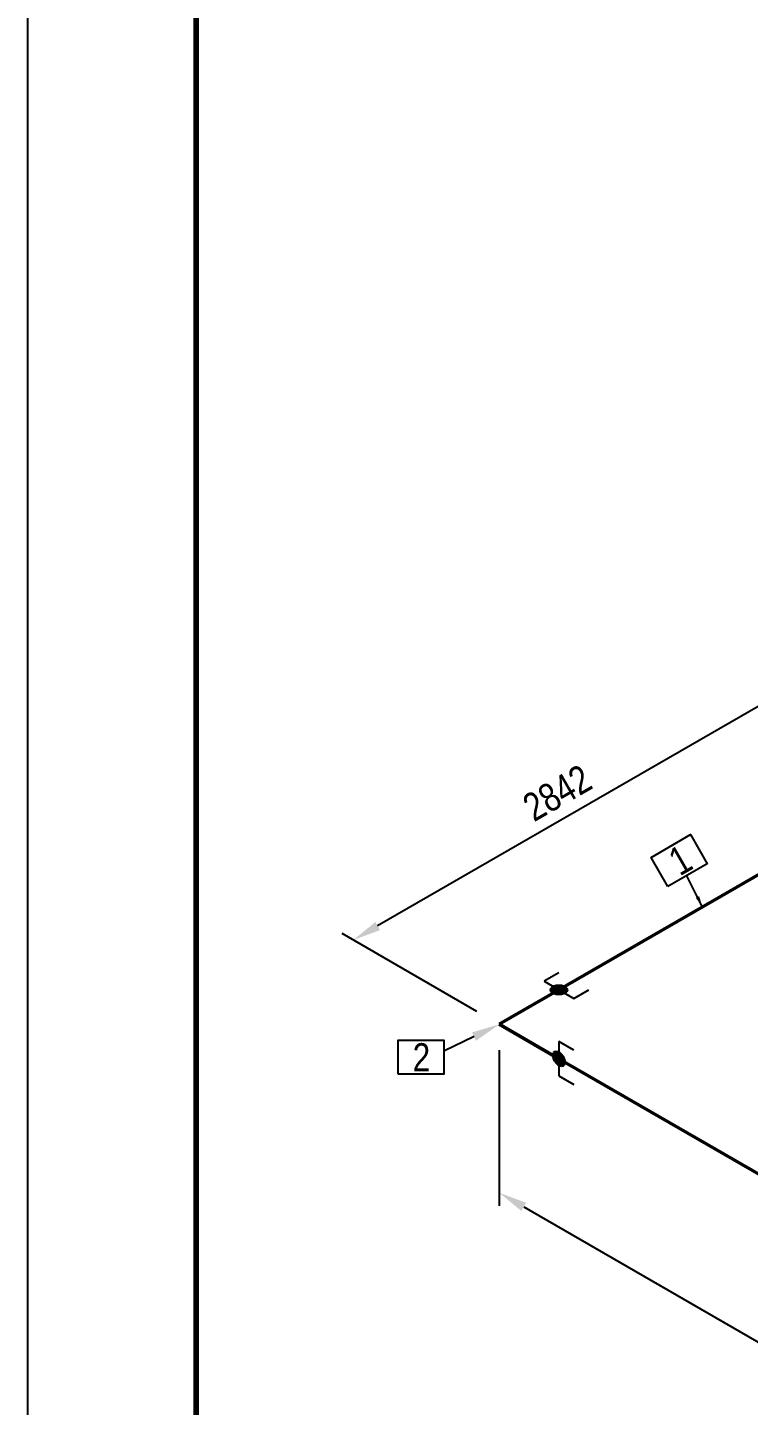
# Model space of a CAD drawing. Header units: millimetres. Extents: x 0 to 594, y 0 to 420.
# Drawn here: x 0 to 64.2, y 234.5 to 357.2 of the extents above; entities that cross this region are included whole.
import ezdxf
from ezdxf import colors
from ezdxf.entities.mleader import LeaderData, LeaderLine
from ezdxf.enums import TextEntityAlignment as Align
from ezdxf.math import Vec2, Vec3

# ---------------------------------------------------------------- set-up
doc = ezdxf.new("R2010")
doc.units = ezdxf.units.MM
doc.header["$LTSCALE"] = 0.25
for name, color, linetype in [('용접', 1, 'Continuous'), ('주석', 7, 'Continuous'), ('치수', 1, 'Continuous')]:
    doc.layers.add(name, color=color, linetype=linetype)
doc.layers.add('파이프 작은 보어', color=30, linetype='Continuous', lineweight=50)
doc.styles.add('AdskIsoAnnotation', font='arial.ttf', dxfattribs={"width": 0.8, "height": 1})
doc.styles.add('AdskIsoMetric', font='arial.ttf', dxfattribs={"width": 0.8, "height": 2.5})
doc.styles.add('AdskIsoMetric-30', font='arial.ttf', dxfattribs={"width": 0.8, "height": 2.5})
doc.styles.get("Standard").update_dxf_attribs({"font": 'arial.ttf'})
doc.dimstyles.new('AdskIsoMetric', dxfattribs={"dimtxt": 2.5, "dimasz": 2.5, "dimexe": 1, "dimexo": 2, "dimgap": 0.8, "dimtad": 1, "dimdec": 0, "dimrnd": 1, "dimzin": 0, "dimdsep": 46, "dimtxsty": 'AdskIsoMetric', "dimcen": 0, "dimclrt": 7, "dimadec": 0, "dimazin": 0, "dimtfac": 1, "dimtdec": 0, "dimtmove": 1, "dimatfit": 3, "dimfxl": 0, "dimfrac": 2, "dimtolj": 1, "dimtzin": 0, "dimarcsym": 0})

# ---------------------------------------------------------------- blocks, each defined once
blk = doc.blocks.new('*D27')
at = {"layer": 'Defpoints', "color": 0}
for p in [(41.99, 268.43), (261.21, 141.86), (261.21, 126.86)]:
    blk.add_point(p, dxfattribs=at)
at = {"layer": '치수', "color": 0, "lineweight": -2}
for p, q in [((41.99, 266.12), (41.99, 252.27)), ((44.16, 252.18), (259.05, 128.11)), ((261.21, 139.55), (261.21, 125.7))]:
    blk.add_line(p, q, dxfattribs=at)
at = {"layer": '치수', "color": 0}
for points in [[(44.36, 252.54), (43.95, 251.81), (41.99, 253.43)], [(259.26, 128.47), (258.84, 127.75), (261.21, 126.86)]]:
    blk.add_solid(points, dxfattribs=at)
at = {"layer": '치수', "color": 7, "insert": (151.6, 192.76), "char_height": 2.5, "attachment_point": 5, "rotation": 330, "style": 'AdskIsoMetric-30'}
blk.add_mtext('\\A1;26612', dxfattribs=at)
blk = doc.blocks.new('*D28')
at = {"layer": 'Defpoints', "color": 0}
for p in [(82.82, 292), (29, 275.93), (41.99, 268.43)]:
    blk.add_point(p, dxfattribs=at)
at = {"layer": '치수', "color": 0, "lineweight": -2}
for p, q in [((80.82, 293.15), (68.82, 300.07)), ((67.66, 298.25), (31.16, 277.18)), ((39.99, 269.58), (28, 276.5))]:
    blk.add_line(p, q, dxfattribs=at)
at = {"layer": '치수', "color": 0}
for points in [[(67.45, 298.61), (67.87, 297.88), (69.82, 299.5)], [(30.96, 277.54), (31.37, 276.81), (29, 275.93)]]:
    blk.add_solid(points, dxfattribs=at)
at = {"layer": '치수', "color": 7, "insert": (47.15, 289.02), "char_height": 2.5, "attachment_point": 5, "rotation": 30, "style": 'AdskIsoMetric-30'}
blk.add_mtext('\\A1;2842', dxfattribs=at)
blk = doc.blocks.new('엘보우-2-Iso2DSkew90')
at = {"color": 0, "linetype": 'ByBlock', "lineweight": -2, "extrusion": (0, 0.816497, 0.57735)}
for p, q in [((5.3, 3.06), (0, 0)), ((0, 0), (5.3, -3.06)), ((0, 0), (0, 0))]:
    blk.add_line(p, q, dxfattribs=at)
blk = doc.blocks.new('SocketWeld-1-IsoRight')
blk.add_hatch(color=256).paths.add_polyline_path([(0.0055, 0.0371), (0.0057, 0.0369), (0.006, 0.0367), (0.0062, 0.0365), (0.0064, 0.0363), (0.0066, 0.0361), (0.0068, 0.0359), (0.007, 0.0357), (0.0072, 0.0355), (0.0075, 0.0353), (0.0077, 0.0351), (0.0079, 0.0349), (0.0081, 0.0347), (0.0083, 0.0345), (0.0085, 0.0343), (0.0088, 0.0341), (0.009, 0.0339), (0.0092, 0.0337), (0.0094, 0.0334), (0.0096, 0.0332), (0.0098, 0.033), (0.01, 0.0328), (0.0103, 0.0326), (0.0105, 0.0324), (0.0107, 0.0322), (0.0109, 0.032), (0.0111, 0.0318), (0.0113, 0.0316), (0.0115, 0.0314), (0.0118, 0.0312), (0.012, 0.031), (0.0122, 0.0308), (0.0124, 0.0306), (0.0126, 0.0304), (0.0128, 0.0302), (0.013, 0.03), (0.0133, 0.0298), (0.0135, 0.0296), (0.0137, 0.0294), (0.0139, 0.0292), (0.0141, 0.0289), (0.0143, 0.0287), (0.0145, 0.0285), (0.0148, 0.0283), (0.015, 0.0281), (0.0152, 0.0279), (0.0154, 0.0277), (0.0156, 0.0275), (0.0158, 0.0273), (0.0161, 0.0271), (0.0161, 0.0271), (0.0162, 0.0268), (0.0164, 0.0266), (0.0166, 0.0263), (0.0168, 0.0261), (0.017, 0.0258), (0.0171, 0.0256), (0.0173, 0.0253), (0.0175, 0.025), (0.0177, 0.0248), (0.0179, 0.0245), (0.0181, 0.0243), (0.0182, 0.024), (0.0184, 0.0237), (0.0186, 0.0235), (0.0188, 0.0232), (0.019, 0.023), (0.0192, 0.0227), (0.0193, 0.0225), (0.0195, 0.0222), (0.0197, 0.0219), (0.0199, 0.0217), (0.0201, 0.0214), (0.0203, 0.0212), (0.0204, 0.0209), (0.0206, 0.0206), (0.0208, 0.0204), (0.021, 0.0201), (0.0212, 0.0199), (0.0213, 0.0196), (0.0215, 0.0193), (0.0217, 0.0191), (0.0219, 0.0188), (0.0221, 0.0186), (0.0223, 0.0183), (0.0224, 0.0181), (0.0226, 0.0178), (0.0228, 0.0175), (0.023, 0.0173), (0.0232, 0.017), (0.0234, 0.0168), (0.0235, 0.0165), (0.0237, 0.0162), (0.0239, 0.016), (0.0241, 0.0157), (0.0243, 0.0155), (0.0245, 0.0152), (0.0246, 0.015), (0.0248, 0.0147), (0.025, 0.0144), (0.025, 0.0144), (0.0251, 0.0141), (0.0253, 0.0139), (0.0254, 0.0136), (0.0255, 0.0133), (0.0257, 0.013), (0.0258, 0.0127), (0.0259, 0.0124), (0.0261, 0.0121), (0.0262, 0.0118), (0.0263, 0.0116), (0.0265, 0.0113), (0.0266, 0.011), (0.0267, 0.0107), (0.0269, 0.0104), (0.027, 0.0101), (0.0271, 0.0098), (0.0273, 0.0095), (0.0274, 0.0093), (0.0275, 0.009), (0.0277, 0.0087), (0.0278, 0.0084), (0.0279, 0.0081), (0.0281, 0.0078), (0.0282, 0.0075), (0.0283, 0.0072), (0.0284, 0.007), (0.0286, 0.0067), (0.0287, 0.0064), (0.0288, 0.0061), (0.029, 0.0058), (0.0291, 0.0055), (0.0292, 0.0052), (0.0294, 0.0049), (0.0295, 0.0047), (0.0296, 0.0044), (0.0298, 0.0041), (0.0299, 0.0038), (0.03, 0.0035), (0.0302, 0.0032), (0.0303, 0.0029), (0.0304, 0.0026), (0.0306, 0.0024), (0.0307, 0.0021), (0.0308, 0.0018), (0.031, 0.0015), (0.0311, 0.0012), (0.0312, 0.0009), (0.0314, 0.0006), (0.0315, 0.0003), (0.0315, 0.0003), (0.0316, 0.0001), (0.0316, -0.0002), (0.0317, -0.0005), (0.0318, -0.0008), (0.0319, -0.0011), (0.0319, -0.0014), (0.032, -0.0017), (0.0321, -0.002), (0.0321, -0.0022), (0.0322, -0.0025), (0.0323, -0.0028), (0.0323, -0.0031), (0.0324, -0.0034), (0.0325, -0.0037), (0.0325, -0.004), (0.0326, -0.0043), (0.0327, -0.0046), (0.0328, -0.0048), (0.0328, -0.0051), (0.0329, -0.0054), (0.033, -0.0057), (0.033, -0.006), (0.0331, -0.0063), (0.0332, -0.0066), (0.0332, -0.0069), (0.0333, -0.0071), (0.0334, -0.0074), (0.0335, -0.0077), (0.0335, -0.008), (0.0336, -0.0083), (0.0337, -0.0086), (0.0337, -0.0089), (0.0338, -0.0092), (0.0339, -0.0095), (0.0339, -0.0097), (0.034, -0.01), (0.0341, -0.0103), (0.0342, -0.0106), (0.0342, -0.0109), (0.0343, -0.0112), (0.0344, -0.0115), (0.0344, -0.0118), (0.0345, -0.012), (0.0346, -0.0123), (0.0346, -0.0126), (0.0347, -0.0129), (0.0348, -0.0132), (0.0349, -0.0135), (0.0349, -0.0138), (0.0349, -0.0138), (0.0349, -0.014), (0.0349, -0.0143), (0.0349, -0.0146), (0.0349, -0.0148), (0.0349, -0.0151), (0.0349, -0.0153), (0.0349, -0.0156), (0.0349, -0.0159), (0.0349, -0.0161), (0.0349, -0.0164), (0.0349, -0.0166), (0.0349, -0.0169), (0.0349, -0.0172), (0.0349, -0.0174), (0.0349, -0.0177), (0.0349, -0.0179), (0.0349, -0.0182), (0.0349, -0.0185), (0.0349, -0.0187), (0.0349, -0.019), (0.0349, -0.0192), (0.0349, -0.0195), (0.0349, -0.0198), (0.0349, -0.02), (0.0349, -0.0203), (0.0349, -0.0206), (0.0349, -0.0208), (0.0349, -0.0211), (0.0349, -0.0213), (0.0349, -0.0216), (0.0349, -0.0219), (0.0349, -0.0221), (0.0349, -0.0224), (0.0349, -0.0226), (0.0349, -0.0229), (0.0349, -0.0232), (0.0349, -0.0234), (0.0349, -0.0237), (0.0349, -0.0239), (0.0349, -0.0242), (0.0349, -0.0245), (0.0349, -0.0247), (0.0349, -0.025), (0.0349, -0.0252), (0.0349, -0.0255), (0.0349, -0.0258), (0.0349, -0.026), (0.0349, -0.0263), (0.0349, -0.0265), (0.0349, -0.0265), (0.0349, -0.0268), (0.0348, -0.027), (0.0347, -0.0272), (0.0346, -0.0274), (0.0346, -0.0276), (0.0345, -0.0278), (0.0344, -0.028), (0.0344, -0.0282), (0.0343, -0.0284), (0.0342, -0.0286), (0.0342, -0.0288), (0.0341, -0.029), (0.034, -0.0292), (0.0339, -0.0295), (0.0339, -0.0297), (0.0338, -0.0299), (0.0337, -0.0301), (0.0337, -0.0303), (0.0336, -0.0305), (0.0335, -0.0307), (0.0335, -0.0309), (0.0334, -0.0311), (0.0333, -0.0313), (0.0332, -0.0315), (0.0332, -0.0317), (0.0331, -0.0319), (0.033, -0.0322), (0.033, -0.0324), (0.0329, -0.0326), (0.0328, -0.0328), (0.0328, -0.033), (0.0327, -0.0332), (0.0326, -0.0334), (0.0325, -0.0336), (0.0325, -0.0338), (0.0324, -0.034), (0.0323, -0.0342), (0.0323, -0.0344), (0.0322, -0.0346), (0.0321, -0.0349), (0.0321, -0.0351), (0.032, -0.0353), (0.0319, -0.0355), (0.0319, -0.0357), (0.0318, -0.0359), (0.0317, -0.0361), (0.0316, -0.0363), (0.0316, -0.0365), (0.0315, -0.0367), (0.0315, -0.0367), (0.0314, -0.0369), (0.0312, -0.037), (0.0311, -0.0371), (0.031, -0.0373), (0.0308, -0.0374), (0.0307, -0.0375), (0.0306, -0.0377), (0.0304, -0.0378), (0.0303, -0.0379), (0.0302, -0.0381), (0.03, -0.0382), (0.0299, -0.0383), (0.0298, -0.0385), (0.0296, -0.0386), (0.0295, -0.0387), (0.0294, -0.0389), (0.0292, -0.039), (0.0291, -0.0391), (0.029, -0.0393), (0.0288, -0.0394), (0.0287, -0.0395), (0.0286, -0.0397), (0.0284, -0.0398), (0.0283, -0.0399), (0.0282, -0.0401), (0.0281, -0.0402), (0.0279, -0.0403), (0.0278, -0.0405), (0.0277, -0.0406), (0.0275, -0.0408), (0.0274, -0.0409), (0.0273, -0.041), (0.0271, -0.0412), (0.027, -0.0413), (0.0269, -0.0414), (0.0267, -0.0416), (0.0266, -0.0417), (0.0265, -0.0418), (0.0263, -0.042), (0.0262, -0.0421), (0.0261, -0.0422), (0.0259, -0.0424), (0.0258, -0.0425), (0.0257, -0.0426), (0.0255, -0.0428), (0.0254, -0.0429), (0.0253, -0.043), (0.0251, -0.0432), (0.025, -0.0433), (0.025, -0.0433), (0.0248, -0.0433), (0.0246, -0.0434), (0.0245, -0.0434), (0.0243, -0.0435), (0.0241, -0.0435), (0.0239, -0.0436), (0.0237, -0.0436), (0.0235, -0.0437), (0.0234, -0.0437), (0.0232, -0.0438), (0.023, -0.0438), (0.0228, -0.0439), (0.0226, -0.0439), (0.0224, -0.044), (0.0223, -0.044), (0.0221, -0.0441), (0.0219, -0.0441), (0.0217, -0.0442), (0.0215, -0.0442), (0.0213, -0.0443), (0.0212, -0.0443), (0.021, -0.0444), (0.0208, -0.0444), (0.0206, -0.0444), (0.0204, -0.0445), (0.0203, -0.0445), (0.0201, -0.0446), (0.0199, -0.0446), (0.0197, -0.0447), (0.0195, -0.0447), (0.0193, -0.0448), (0.0192, -0.0448), (0.019, -0.0449), (0.0188, -0.0449), (0.0186, -0.045), (0.0184, -0.045), (0.0182, -0.0451), (0.0181, -0.0451), (0.0179, -0.0452), (0.0177, -0.0452), (0.0175, -0.0453), (0.0173, -0.0453), (0.0171, -0.0454), (0.017, -0.0454), (0.0168, -0.0455), (0.0166, -0.0455), (0.0164, -0.0455), (0.0162, -0.0456), (0.0161, -0.0456), (0.0161, -0.0456), (0.0158, -0.0456), (0.0156, -0.0456), (0.0154, -0.0455), (0.0152, -0.0455), (0.015, -0.0454), (0.0148, -0.0454), (0.0145, -0.0453), (0.0143, -0.0453), (0.0141, -0.0453), (0.0139, -0.0452), (0.0137, -0.0452), (0.0135, -0.0451), (0.0133, -0.0451), (0.013, -0.045), (0.0128, -0.045), (0.0126, -0.0449), (0.0124, -0.0449), (0.0122, -0.0449), (0.012, -0.0448), (0.0118, -0.0448), (0.0115, -0.0447), (0.0113, -0.0447), (0.0111, -0.0446), (0.0109, -0.0446), (0.0107, -0.0446), (0.0105, -0.0445), (0.0103, -0.0445), (0.01, -0.0444), (0.0098, -0.0444), (0.0096, -0.0443), (0.0094, -0.0443), (0.0092, -0.0443), (0.009, -0.0442), (0.0088, -0.0442), (0.0085, -0.0441), (0.0083, -0.0441), (0.0081, -0.044), (0.0079, -0.044), (0.0077, -0.0439), (0.0075, -0.0439), (0.0072, -0.0439), (0.007, -0.0438), (0.0068, -0.0438), (0.0066, -0.0437), (0.0064, -0.0437), (0.0062, -0.0436), (0.006, -0.0436), (0.0057, -0.0436), (0.0055, -0.0435), (0.0055, -0.0435), (0.0053, -0.0434), (0.0051, -0.0433), (0.0049, -0.0431), (0.0046, -0.043), (0.0044, -0.0429), (0.0042, -0.0427), (0.004, -0.0426), (0.0037, -0.0425), (0.0035, -0.0423), (0.0033, -0.0422), (0.003, -0.0421), (0.0028, -0.042), (0.0026, -0.0418), (0.0024, -0.0417), (0.0021, -0.0416), (0.0019, -0.0414), (0.0017, -0.0413), (0.0015, -0.0412), (0.0012, -0.041), (0.001, -0.0409), (0.0008, -0.0408), (0.0006, -0.0406), (0.0003, -0.0405), (0.0001, -0.0404), (-0.0001, -0.0403), (-0.0003, -0.0401), (-0.0006, -0.04), (-0.0008, -0.0399), (-0.001, -0.0397), (-0.0012, -0.0396), (-0.0015, -0.0395), (-0.0017, -0.0393), (-0.0019, -0.0392), (-0.0021, -0.0391), (-0.0024, -0.039), (-0.0026, -0.0388), (-0.0028, -0.0387), (-0.003, -0.0386), (-0.0033, -0.0384), (-0.0035, -0.0383), (-0.0037, -0.0382), (-0.004, -0.038), (-0.0042, -0.0379), (-0.0044, -0.0378), (-0.0046, -0.0377), (-0.0049, -0.0375), (-0.0051, -0.0374), (-0.0053, -0.0373), (-0.0055, -0.0371), (-0.0055, -0.0371), (-0.0057, -0.0369), (-0.006, -0.0367), (-0.0062, -0.0365), (-0.0064, -0.0363), (-0.0066, -0.0361), (-0.0068, -0.0359), (-0.007, -0.0357), (-0.0072, -0.0355), (-0.0075, -0.0353), (-0.0077, -0.0351), (-0.0079, -0.0349), (-0.0081, -0.0347), (-0.0083, -0.0345), (-0.0085, -0.0343), (-0.0088, -0.0341), (-0.009, -0.0339), (-0.0092, -0.0337), (-0.0094, -0.0334), (-0.0096, -0.0332), (-0.0098, -0.033), (-0.01, -0.0328), (-0.0103, -0.0326), (-0.0105, -0.0324), (-0.0107, -0.0322), (-0.0109, -0.032), (-0.0111, -0.0318), (-0.0113, -0.0316), (-0.0115, -0.0314), (-0.0118, -0.0312), (-0.012, -0.031), (-0.0122, -0.0308), (-0.0124, -0.0306), (-0.0126, -0.0304), (-0.0128, -0.0302), (-0.013, -0.03), (-0.0133, -0.0298), (-0.0135, -0.0296), (-0.0137, -0.0294), (-0.0139, -0.0292), (-0.0141, -0.0289), (-0.0143, -0.0287), (-0.0145, -0.0285), (-0.0148, -0.0283), (-0.015, -0.0281), (-0.0152, -0.0279), (-0.0154, -0.0277), (-0.0156, -0.0275), (-0.0158, -0.0273), (-0.0161, -0.0271), (-0.0161, -0.0271), (-0.0162, -0.0268), (-0.0164, -0.0266), (-0.0166, -0.0263), (-0.0168, -0.0261), (-0.017, -0.0258), (-0.0171, -0.0256), (-0.0173, -0.0253), (-0.0175, -0.025), (-0.0177, -0.0248), (-0.0179, -0.0245), (-0.0181, -0.0243), (-0.0182, -0.024), (-0.0184, -0.0237), (-0.0186, -0.0235), (-0.0188, -0.0232), (-0.019, -0.023), (-0.0192, -0.0227), (-0.0193, -0.0225), (-0.0195, -0.0222), (-0.0197, -0.0219), (-0.0199, -0.0217), (-0.0201, -0.0214), (-0.0203, -0.0212), (-0.0204, -0.0209), (-0.0206, -0.0206), (-0.0208, -0.0204), (-0.021, -0.0201), (-0.0212, -0.0199), (-0.0213, -0.0196), (-0.0215, -0.0193), (-0.0217, -0.0191), (-0.0219, -0.0188), (-0.0221, -0.0186), (-0.0223, -0.0183), (-0.0224, -0.0181), (-0.0226, -0.0178), (-0.0228, -0.0175), (-0.023, -0.0173), (-0.0232, -0.017), (-0.0234, -0.0168), (-0.0235, -0.0165), (-0.0237, -0.0162), (-0.0239, -0.016), (-0.0241, -0.0157), (-0.0243, -0.0155), (-0.0245, -0.0152), (-0.0246, -0.015), (-0.0248, -0.0147), (-0.025, -0.0144), (-0.025, -0.0144), (-0.0251, -0.0141), (-0.0253, -0.0139), (-0.0254, -0.0136), (-0.0255, -0.0133), (-0.0257, -0.013), (-0.0258, -0.0127), (-0.0259, -0.0124), (-0.0261, -0.0121), (-0.0262, -0.0118), (-0.0263, -0.0116), (-0.0265, -0.0113), (-0.0266, -0.011), (-0.0267, -0.0107), (-0.0269, -0.0104), (-0.027, -0.0101), (-0.0271, -0.0098), (-0.0273, -0.0095), (-0.0274, -0.0093), (-0.0275, -0.009), (-0.0277, -0.0087), (-0.0278, -0.0084), (-0.0279, -0.0081), (-0.0281, -0.0078), (-0.0282, -0.0075), (-0.0283, -0.0072), (-0.0284, -0.007), (-0.0286, -0.0067), (-0.0287, -0.0064), (-0.0288, -0.0061), (-0.029, -0.0058), (-0.0291, -0.0055), (-0.0292, -0.0052), (-0.0294, -0.0049), (-0.0295, -0.0047), (-0.0296, -0.0044), (-0.0298, -0.0041), (-0.0299, -0.0038), (-0.03, -0.0035), (-0.0302, -0.0032), (-0.0303, -0.0029), (-0.0304, -0.0026), (-0.0306, -0.0024), (-0.0307, -0.0021), (-0.0308, -0.0018), (-0.031, -0.0015), (-0.0311, -0.0012), (-0.0312, -0.0009), (-0.0314, -0.0006), (-0.0315, -0.0003), (-0.0315, -0.0003), (-0.0316, -0.0001), (-0.0316, 0.0002), (-0.0317, 0.0005), (-0.0318, 0.0008), (-0.0319, 0.0011), (-0.0319, 0.0014), (-0.032, 0.0017), (-0.0321, 0.002), (-0.0321, 0.0022), (-0.0322, 0.0025), (-0.0323, 0.0028), (-0.0323, 0.0031), (-0.0324, 0.0034), (-0.0325, 0.0037), (-0.0325, 0.004), (-0.0326, 0.0043), (-0.0327, 0.0046), (-0.0328, 0.0048), (-0.0328, 0.0051), (-0.0329, 0.0054), (-0.033, 0.0057), (-0.033, 0.006), (-0.0331, 0.0063), (-0.0332, 0.0066), (-0.0332, 0.0069), (-0.0333, 0.0071), (-0.0334, 0.0074), (-0.0335, 0.0077), (-0.0335, 0.008), (-0.0336, 0.0083), (-0.0337, 0.0086), (-0.0337, 0.0089), (-0.0338, 0.0092), (-0.0339, 0.0095), (-0.0339, 0.0097), (-0.034, 0.01), (-0.0341, 0.0103), (-0.0342, 0.0106), (-0.0342, 0.0109), (-0.0343, 0.0112), (-0.0344, 0.0115), (-0.0344, 0.0118), (-0.0345, 0.012), (-0.0346, 0.0123), (-0.0346, 0.0126), (-0.0347, 0.0129), (-0.0348, 0.0132), (-0.0349, 0.0135), (-0.0349, 0.0138), (-0.0349, 0.0138), (-0.0349, 0.014), (-0.0349, 0.0143), (-0.0349, 0.0146), (-0.0349, 0.0148), (-0.0349, 0.0151), (-0.0349, 0.0153), (-0.0349, 0.0156), (-0.0349, 0.0159), (-0.0349, 0.0161), (-0.0349, 0.0164), (-0.0349, 0.0166), (-0.0349, 0.0169), (-0.0349, 0.0172), (-0.0349, 0.0174), (-0.0349, 0.0177), (-0.0349, 0.0179), (-0.0349, 0.0182), (-0.0349, 0.0185), (-0.0349, 0.0187), (-0.0349, 0.019), (-0.0349, 0.0192), (-0.0349, 0.0195), (-0.0349, 0.0198), (-0.0349, 0.02), (-0.0349, 0.0203), (-0.0349, 0.0206), (-0.0349, 0.0208), (-0.0349, 0.0211), (-0.0349, 0.0213), (-0.0349, 0.0216), (-0.0349, 0.0219), (-0.0349, 0.0221), (-0.0349, 0.0224), (-0.0349, 0.0226), (-0.0349, 0.0229), (-0.0349, 0.0232), (-0.0349, 0.0234), (-0.0349, 0.0237), (-0.0349, 0.0239), (-0.0349, 0.0242), (-0.0349, 0.0245), (-0.0349, 0.0247), (-0.0349, 0.025), (-0.0349, 0.0252), (-0.0349, 0.0255), (-0.0349, 0.0258), (-0.0349, 0.026), (-0.0349, 0.0263), (-0.0349, 0.0265), (-0.0349, 0.0265), (-0.0349, 0.0268), (-0.0348, 0.027), (-0.0347, 0.0272), (-0.0346, 0.0274), (-0.0346, 0.0276), (-0.0345, 0.0278), (-0.0344, 0.028), (-0.0344, 0.0282), (-0.0343, 0.0284), (-0.0342, 0.0286), (-0.0342, 0.0288), (-0.0341, 0.029), (-0.034, 0.0292), (-0.0339, 0.0295), (-0.0339, 0.0297), (-0.0338, 0.0299), (-0.0337, 0.0301), (-0.0337, 0.0303), (-0.0336, 0.0305), (-0.0335, 0.0307), (-0.0335, 0.0309), (-0.0334, 0.0311), (-0.0333, 0.0313), (-0.0332, 0.0315), (-0.0332, 0.0317), (-0.0331, 0.0319), (-0.033, 0.0322), (-0.033, 0.0324), (-0.0329, 0.0326), (-0.0328, 0.0328), (-0.0328, 0.033), (-0.0327, 0.0332), (-0.0326, 0.0334), (-0.0325, 0.0336), (-0.0325, 0.0338), (-0.0324, 0.034), (-0.0323, 0.0342), (-0.0323, 0.0344), (-0.0322, 0.0346), (-0.0321, 0.0349), (-0.0321, 0.0351), (-0.032, 0.0353), (-0.0319, 0.0355), (-0.0319, 0.0357), (-0.0318, 0.0359), (-0.0317, 0.0361), (-0.0316, 0.0363), (-0.0316, 0.0365), (-0.0315, 0.0367), (-0.0315, 0.0367), (-0.0314, 0.0369), (-0.0312, 0.037), (-0.0311, 0.0371), (-0.031, 0.0373), (-0.0308, 0.0374), (-0.0307, 0.0375), (-0.0306, 0.0377), (-0.0304, 0.0378), (-0.0303, 0.0379), (-0.0302, 0.0381), (-0.03, 0.0382), (-0.0299, 0.0383), (-0.0298, 0.0385), (-0.0296, 0.0386), (-0.0295, 0.0387), (-0.0294, 0.0389), (-0.0292, 0.039), (-0.0291, 0.0391), (-0.029, 0.0393), (-0.0288, 0.0394), (-0.0287, 0.0395), (-0.0286, 0.0397), (-0.0284, 0.0398), (-0.0283, 0.0399), (-0.0282, 0.0401), (-0.0281, 0.0402), (-0.0279, 0.0403), (-0.0278, 0.0405), (-0.0277, 0.0406), (-0.0275, 0.0408), (-0.0274, 0.0409), (-0.0273, 0.041), (-0.0271, 0.0412), (-0.027, 0.0413), (-0.0269, 0.0414), (-0.0267, 0.0416), (-0.0266, 0.0417), (-0.0265, 0.0418), (-0.0263, 0.042), (-0.0262, 0.0421), (-0.0261, 0.0422), (-0.0259, 0.0424), (-0.0258, 0.0425), (-0.0257, 0.0426), (-0.0255, 0.0428), (-0.0254, 0.0429), (-0.0253, 0.043), (-0.0251, 0.0432), (-0.025, 0.0433), (-0.025, 0.0433), (-0.0248, 0.0433), (-0.0246, 0.0434), (-0.0245, 0.0434), (-0.0243, 0.0435), (-0.0241, 0.0435), (-0.0239, 0.0436), (-0.0237, 0.0436), (-0.0235, 0.0437), (-0.0234, 0.0437), (-0.0232, 0.0438), (-0.023, 0.0438), (-0.0228, 0.0439), (-0.0226, 0.0439), (-0.0224, 0.044), (-0.0223, 0.044), (-0.0221, 0.0441), (-0.0219, 0.0441), (-0.0217, 0.0442), (-0.0215, 0.0442), (-0.0213, 0.0443), (-0.0212, 0.0443), (-0.021, 0.0444), (-0.0208, 0.0444), (-0.0206, 0.0444), (-0.0204, 0.0445), (-0.0203, 0.0445), (-0.0201, 0.0446), (-0.0199, 0.0446), (-0.0197, 0.0447), (-0.0195, 0.0447), (-0.0193, 0.0448), (-0.0192, 0.0448), (-0.019, 0.0449), (-0.0188, 0.0449), (-0.0186, 0.045), (-0.0184, 0.045), (-0.0182, 0.0451), (-0.0181, 0.0451), (-0.0179, 0.0452), (-0.0177, 0.0452), (-0.0175, 0.0453), (-0.0173, 0.0453), (-0.0171, 0.0454), (-0.017, 0.0454), (-0.0168, 0.0455), (-0.0166, 0.0455), (-0.0164, 0.0455), (-0.0162, 0.0456), (-0.0161, 0.0456), (-0.0161, 0.0456), (-0.0158, 0.0456), (-0.0156, 0.0456), (-0.0154, 0.0455), (-0.0152, 0.0455), (-0.015, 0.0454), (-0.0148, 0.0454), (-0.0145, 0.0453), (-0.0143, 0.0453), (-0.0141, 0.0453), (-0.0139, 0.0452), (-0.0137, 0.0452), (-0.0135, 0.0451), (-0.0133, 0.0451), (-0.013, 0.045), (-0.0128, 0.045), (-0.0126, 0.0449), (-0.0124, 0.0449), (-0.0122, 0.0449), (-0.012, 0.0448), (-0.0118, 0.0448), (-0.0115, 0.0447), (-0.0113, 0.0447), (-0.0111, 0.0446), (-0.0109, 0.0446), (-0.0107, 0.0446), (-0.0105, 0.0445), (-0.0103, 0.0445), (-0.01, 0.0444), (-0.0098, 0.0444), (-0.0096, 0.0443), (-0.0094, 0.0443), (-0.0092, 0.0443), (-0.009, 0.0442), (-0.0088, 0.0442), (-0.0085, 0.0441), (-0.0083, 0.0441), (-0.0081, 0.044), (-0.0079, 0.044), (-0.0077, 0.0439), (-0.0075, 0.0439), (-0.0072, 0.0439), (-0.007, 0.0438), (-0.0068, 0.0438), (-0.0066, 0.0437), (-0.0064, 0.0437), (-0.0062, 0.0436), (-0.006, 0.0436), (-0.0057, 0.0436), (-0.0055, 0.0435), (-0.0055, 0.0435), (-0.0053, 0.0434), (-0.0051, 0.0433), (-0.0049, 0.0431), (-0.0046, 0.043), (-0.0044, 0.0429), (-0.0042, 0.0427), (-0.004, 0.0426), (-0.0037, 0.0425), (-0.0035, 0.0423), (-0.0033, 0.0422), (-0.003, 0.0421), (-0.0028, 0.042), (-0.0026, 0.0418), (-0.0024, 0.0417), (-0.0021, 0.0416), (-0.0019, 0.0414), (-0.0017, 0.0413), (-0.0015, 0.0412), (-0.0012, 0.041), (-0.001, 0.0409), (-0.0008, 0.0408), (-0.0006, 0.0406), (-0.0003, 0.0405), (-0.0001, 0.0404), (0.0001, 0.0403), (0.0003, 0.0401), (0.0006, 0.04), (0.0008, 0.0399), (0.001, 0.0397), (0.0012, 0.0396), (0.0015, 0.0395), (0.0017, 0.0393), (0.0019, 0.0392), (0.0021, 0.0391), (0.0024, 0.039), (0.0026, 0.0388), (0.0028, 0.0387), (0.003, 0.0386), (0.0033, 0.0384), (0.0035, 0.0383), (0.0037, 0.0382), (0.004, 0.038), (0.0042, 0.0379), (0.0044, 0.0378), (0.0046, 0.0377), (0.0049, 0.0375), (0.0051, 0.0374), (0.0053, 0.0373)], flags=0)
at = {"color": 0, "linetype": 'ByBlock', "lineweight": -2, "extrusion": (0.707107, 0.408248, -0.57735)}
for p, q in [((0, 0.1021), (-0.0884, 0.1531)), ((0, -0.1021), (0, 0.1021)), ((-0.0349, 0.0265), (-0.0315, 0.0367)), ((-0.0349, 0.0138), (-0.0349, 0.0265)), ((-0.0315, -0.0003), (-0.0349, 0.0138)), ((-0.0315, 0.0367), (-0.025, 0.0433)), ((-0.025, 0.0433), (-0.0161, 0.0456)), ((-0.0161, 0.0456), (-0.0055, 0.0435)), ((-0.0055, 0.0435), (0.0055, 0.0371)), ((0.0055, 0.0371), (0.0161, 0.0271)), ((0.0161, 0.0271), (0.025, 0.0144)), ((0.025, 0.0144), (0.0315, 0.0003)), ((0.0315, 0.0003), (0.0349, -0.0138)), ((-0.0884, -0.051), (0, -0.1021)), ((-0.025, -0.0144), (-0.0315, -0.0003)), ((-0.0161, -0.0271), (-0.025, -0.0144)), ((-0.0055, -0.0371), (-0.0161, -0.0271)), ((0.0055, -0.0435), (-0.0055, -0.0371)), ((0.0161, -0.0456), (0.0055, -0.0435)), ((0.025, -0.0433), (0.0161, -0.0456)), ((0.0315, -0.0367), (0.025, -0.0433)), ((0.0349, -0.0265), (0.0315, -0.0367)), ((0.0349, -0.0138), (0.0349, -0.0265))]:
    blk.add_line(p, q, dxfattribs=at)
blk = doc.blocks.new('AnnoRect')
at = {"color": 0, "linetype": 'ByBlock', "lineweight": -2}
blk.add_wipeout([(-0.81, -0.6), (-0.81, 0.6), (0.81, 0.6), (0.81, -0.6)], dxfattribs=at)
blk.add_lwpolyline([(-0.81, -0.6), (-0.81, 0.6), (0.81, 0.6), (0.81, -0.6)], close=True, dxfattribs=at)
at = {"color": 0, "linetype": 'ByBlock', "lineweight": -2, "style": 'AdskIsoAnnotation', "width": 0.8}
blk.add_attdef('XX', text='', height=1, dxfattribs=at).set_placement((0, 0), align=Align.MIDDLE_CENTER)

msp = doc.modelspace()

# ---------------------------------------------------------------- linework, layer by layer
at = {"layer": '파이프 작은 보어'}
for points in [[(77.5117, 288.9334), (47.2935, 271.4869)], [(47.2935, 265.3632), (91.4231, 239.8849)]]:
    msp.add_lwpolyline(points, dxfattribs=at)

# ---------------------------------------------------------------- block references
at = {"layer": '용접', "xscale": 15, "yscale": 15, "zscale": 15}
for p, rotation in [((47.2935, 271.4869), 240.0000000001203), ((47.2935, 265.3632), 179.999999999635)]:
    msp.add_blockref('SocketWeld-1-IsoRight', p, dxfattribs=dict(at, rotation=rotation))
at = {"layer": '파이프 작은 보어'}
msp.add_blockref('엘보우-2-Iso2DSkew90', (41.9902, 268.425), dxfattribs=at)

# ---------------------------------------------------------------- dimensions: what is measured, and where the dimension line sits
at = {"layer": '치수'}
for base, p1, p2, angle, text, override, picture, middle in [((28.9998, 275.925), (82.815, 291.9953), (41.9902, 268.425), 210, '2842', {"dimtad": 0, "dimlfac": 60.278883, "dimtxsty": 'AdskIsoMetric-30', "dimse1": 0, "dimse2": 0, "dimsd1": 0, "dimsd2": 0, "dimtmove": 1}, '*D28', (47.1451, 289.0191)), ((261.2137, 126.8562), (41.9902, 268.425), (261.2137, 141.8562), 330, '26612', {"dimtad": 0, "dimlfac": 105.128902, "dimtxsty": 'AdskIsoMetric-30', "dimse1": 0, "dimse2": 0, "dimsd1": 0, "dimsd2": 0, "dimtmove": 1}, '*D27', (151.602, 192.7575))]:
    dim = msp.add_linear_dim(base=base, p1=p1, p2=p2, angle=angle, text=text, dimstyle='AdskIsoMetric', override=override, dxfattribs=at)
    dim.commit()
    dim.dimension.update_dxf_attribs({"geometry": picture, "text_midpoint": middle, "dimtype": 160})

# ---------------------------------------------------------------- leaders
at = {"layer": '주석'}
ml = msp.add_multileader_mtext('Standard', dxfattribs=at)
ml.set_content('')
ml.set_leader_properties()
ml.build(insert=Vec2(0, 0))
ml.multileader.update_dxf_attribs({"dogleg_length": 0, "arrow_head_size": 0})
ctx = ml.context
ctx.base_point, ctx.arrow_head_size, ctx.plane_origin = Vec3(58.6746, 281.6575), 0, Vec3(-9, -1)
notes = []
notes.append((ctx, [(0, (1, 1, 0), (58.6746, 281.6575), (-1, 0), 0, [(0, [(60.0766, 278.8673)], 0, [])])]))
ctx.mtext, ml.multileader.dxf.content_type = None, 0
ml = msp.add_multileader_mtext('Standard', dxfattribs=at)
ml.set_content('')
ml.set_leader_properties()
ml.build(insert=Vec2(0, 0))
ml.multileader.update_dxf_attribs({"dogleg_length": 0, "arrow_head_size": 2.5})
ctx = ml.context
ctx.base_point, ctx.arrow_head_size, ctx.plane_origin = Vec3(37.0476, 266.0238), 2.5, Vec3(-9, -1)
notes.append((ctx, [(0, (1, 1, 0), (37.0476, 266.0238), (-1, 0), 0, [(0, [(41.9902, 268.425)], 0, [])])]))
ctx.mtext, ml.multileader.dxf.content_type = None, 0
for ctx, leaders in notes:
    for number, flags, end, landing, length, lines in leaders:
        leader = LeaderData()
        leader.index, (leader.has_last_leader_line, leader.has_dogleg_vector, leader.attachment_direction) = number, flags
        leader.last_leader_point, leader.dogleg_vector, leader.dogleg_length = Vec3(end), Vec3(landing), length
        for number, points, colour, breaks in lines:
            line = LeaderLine()
            line.index, line.vertices, line.color, line.breaks = number, Vec3.list(points), colors.encode_raw_color(colour), breaks
            leader.lines.append(line)
        ctx.leaders.append(leader)

# ---------------------------------------------------------------- next in the draw order: block references
ref = msp.add_blockref('AnnoRect', (58, 283), dxfattribs=dict(at, xscale=2.500000000000001, yscale=2.500000000000001, zscale=2.500000000000001, rotation=29.99999999962482))
ref.add_attrib('XX_001', '1', (58.0451, 281.5767), dxfattribs={"layer": '0', "color": 0, "linetype": 'ByBlock', "lineweight": -2, "height": 2.5, "rotation": 30, "style": 'AdskIsoAnnotation', "width": 0.8})
ref = msp.add_blockref('AnnoRect', (35.0238, 265.5), dxfattribs=dict(at, xscale=2.5, yscale=2.5, zscale=2.5))
ref.add_attrib('XX_001', '2', (34.2796, 264.2449), dxfattribs={"layer": '0', "color": 0, "linetype": 'ByBlock', "lineweight": -2, "height": 2.5, "style": 'AdskIsoAnnotation', "width": 0.8})

# ---------------------------------------------------------------- next in the draw order: linework, layer by layer
msp.add_lwpolyline([(0, 0), (594, 0), (594, 420), (0, 420)], close=True)
at = {"const_width": 0.5}
msp.add_lwpolyline([(15, 15), (579, 15), (579, 405), (15, 405)], close=True, dxfattribs=at)

doc.saveas('drawing.dxf')
